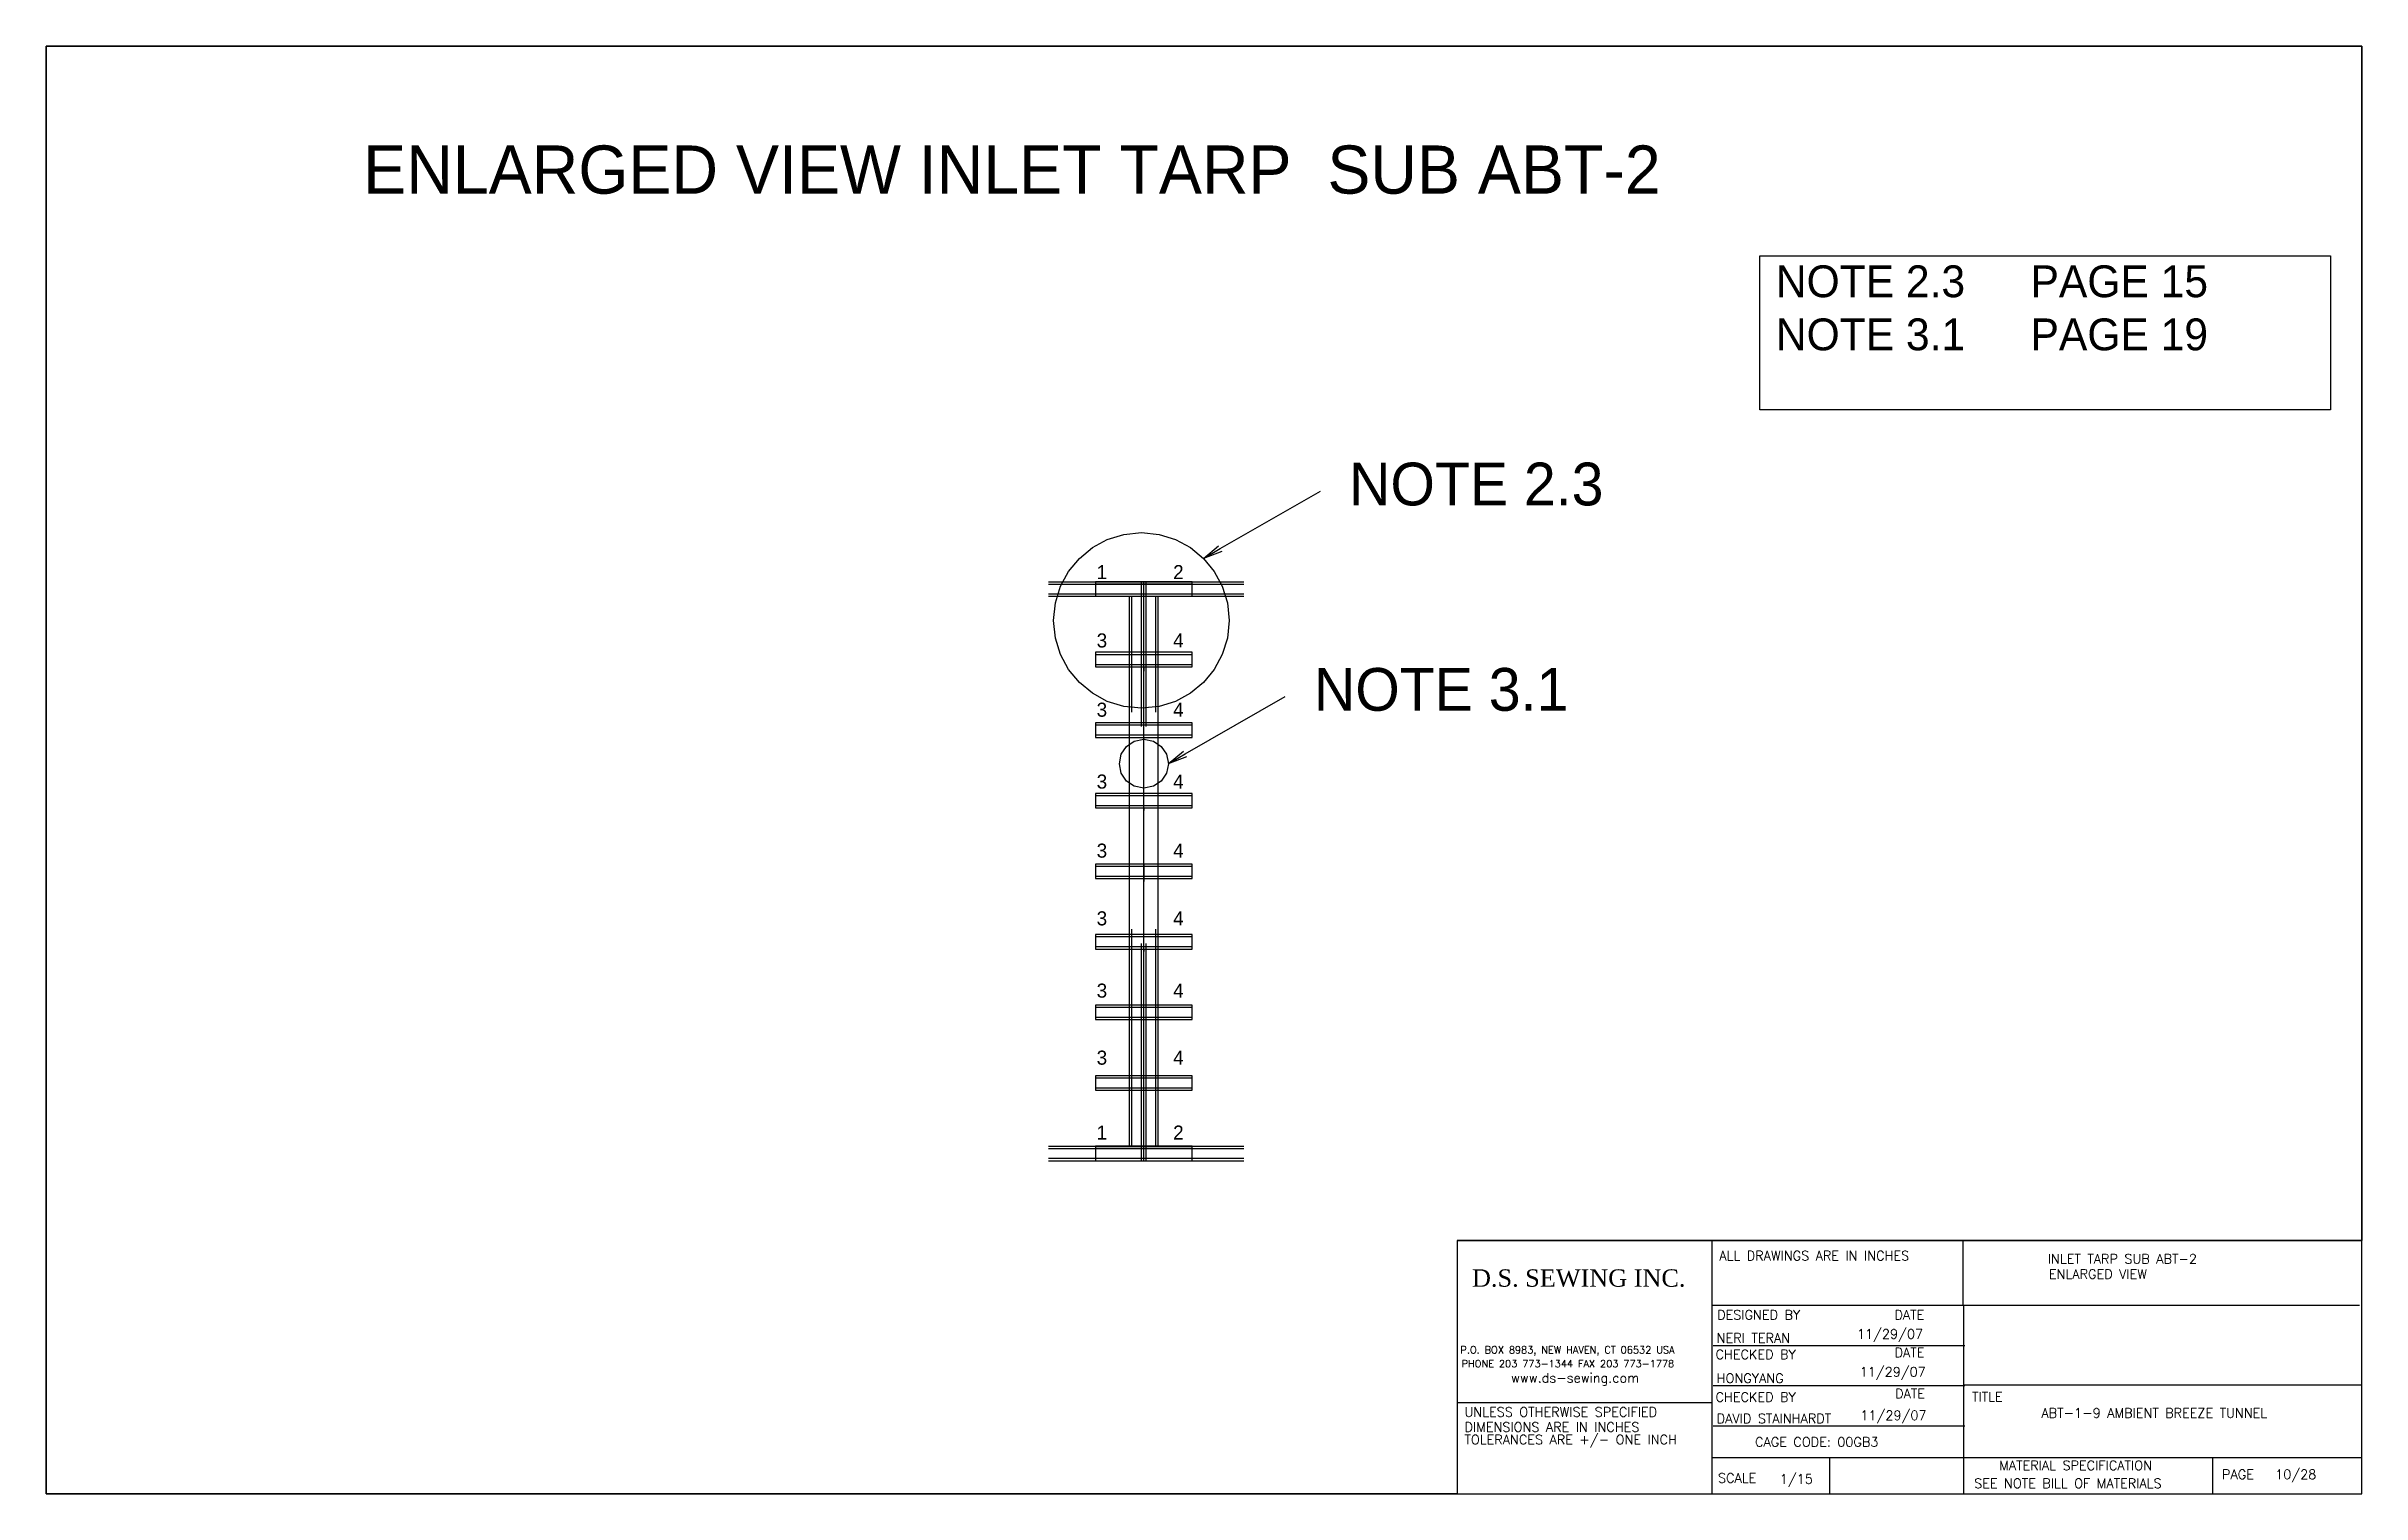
# Paper-space layout 'P10' of a CAD drawing. Header units: inches. Extents: x -62 to 16, y -1703 to 10.
# Drawn here: x 0 to 16, y 0 to 10 of the extents above.
# The model-space entities are those that its viewports show. They can reach past a viewport. Long polylines and large blocks are cut down to what shows.
import ezdxf

# ---------------------------------------------------------------- set-up
doc = ezdxf.new("R2010")
doc.units = ezdxf.units.IN
doc.header["$MEASUREMENT"] = 0
doc.linetypes.add('HIDDEN', pattern=[0.375, 0.25, -0.125])
for name, color, linetype in [('STECH', 7, 'HIDDEN'), ('TEXT', 7, 'Continuous'), ('Title Block', 7, 'Continuous'), ('Viewport', 7, 'Continuous'), ('WEBB', 5, 'Continuous')]:
    doc.layers.add(name, color=color, linetype=linetype)
doc.styles.add('Roman', font='romans')
doc.styles.add('style1', font='txt.shx')

# ---------------------------------------------------------------- blocks, each defined once
blk = doc.blocks.new('_OPEN')
at = {"color": 0, "linetype": 'ByBlock'}
for p, q in [((-1, 0.17), (0, 0)), ((0, 0), (-1, -0.17)), ((0, 0), (-1, 0))]:
    blk.add_line(p, q, dxfattribs=at)

msp = doc.modelspace()

# ---------------------------------------------------------------- linework, layer by layer
at = {"layer": 'STECH', "ltscale": 0.015}
for p, q in [((2160.2524, -1310.22284), (2180.48309, -1310.22284)), ((2170.13463, -1310.22284), (2165.13463, -1310.22284)), ((2169.88463, -1369.97284), (2169.88463, -1309.97284)), ((2175.13463, -1310.22284), (2170.13463, -1310.22284)), ((2170.38463, -1369.97284), (2170.38463, -1309.97284)), ((2160.2524, -1311.22284), (2180.48309, -1311.22284)), ((2165.13463, -1311.22284), (2170.13463, -1311.22284)), ((2168.88463, -1368.47284), (2168.88463, -1311.47284)), ((2170.13463, -1311.22284), (2175.13463, -1311.22284)), ((2171.38463, -1368.47284), (2171.38463, -1311.47284)), ((2170.13463, -1317.53534), (2165.13463, -1317.53534)), ((2175.13463, -1317.53534), (2170.13463, -1317.53534)), ((2165.13463, -1318.53534), (2170.13463, -1318.53534)), ((2170.13463, -1318.53534), (2175.13463, -1318.53534)), ((2170.13463, -1324.84784), (2165.13463, -1324.84784)), ((2165.13463, -1325.84784), (2170.13463, -1325.84784)), ((2175.13463, -1324.84784), (2170.13463, -1324.84784)), ((2170.13463, -1325.84784), (2175.13463, -1325.84784)), ((2170.13463, -1332.16034), (2165.13463, -1332.16034)), ((2165.13463, -1333.16034), (2170.13463, -1333.16034)), ((2175.13463, -1332.16034), (2170.13463, -1332.16034)), ((2170.13463, -1333.16034), (2175.13463, -1333.16034)), ((2170.13463, -1339.47284), (2165.13463, -1339.47284)), ((2165.13463, -1340.47284), (2170.13463, -1340.47284)), ((2175.13463, -1339.47284), (2170.13463, -1339.47284)), ((2170.13463, -1340.47284), (2175.13463, -1340.47284)), ((2170.13463, -1346.78534), (2165.13463, -1346.78534)), ((2165.13463, -1347.78534), (2170.13463, -1347.78534)), ((2175.13463, -1346.78534), (2170.13463, -1346.78534)), ((2170.13463, -1347.78534), (2175.13463, -1347.78534)), ((2170.13463, -1354.09784), (2165.13463, -1354.09784)), ((2165.13463, -1355.09784), (2170.13463, -1355.09784)), ((2175.13463, -1354.09784), (2170.13463, -1354.09784)), ((2170.13463, -1355.09784), (2175.13463, -1355.09784)), ((2170.13463, -1361.41034), (2165.13463, -1361.41034)), ((2165.13463, -1362.41034), (2170.13463, -1362.41034)), ((2175.13463, -1361.41034), (2170.13463, -1361.41034)), ((2170.13463, -1362.41034), (2175.13463, -1362.41034)), ((2160.2524, -1368.72284), (2180.48309, -1368.72284)), ((2160.2524, -1369.72284), (2180.48309, -1369.72284)), ((2170.13463, -1368.72284), (2165.13463, -1368.72284)), ((2165.13463, -1369.72284), (2170.13463, -1369.72284)), ((2175.13463, -1368.72284), (2170.13463, -1368.72284)), ((2170.13463, -1369.72284), (2175.13463, -1369.72284))]:
    msp.add_line(p, q, dxfattribs=at)
at = {"layer": 'TEXT'}
for p, q in [((2178.04491, -1306.53781), (2188.43327, -1300.59249)), ((2174.40142, -1327.82059), (2184.78978, -1321.87527))]:
    msp.add_line(p, q, dxfattribs=at)
for centre, radius in [((2169.88463, -1313.98059), 9.09941), ((2170.13463, -1328.82685), 2.53851)]:
    msp.add_circle(centre, radius, dxfattribs=at)
at = {"layer": 'WEBB'}
for p, q in [((2160.2524, -1309.97284), (2180.48309, -1309.97284)), ((2165.13463, -1309.97284), (2165.13463, -1311.47284)), ((2170.13463, -1309.97284), (2165.13463, -1309.97284)), ((2170.13463, -1369.97284), (2170.13463, -1309.97284)), ((2170.13463, -1309.97284), (2175.13463, -1309.97284)), ((2175.13463, -1309.97284), (2170.13463, -1309.97284)), ((2175.13463, -1311.47284), (2175.13463, -1309.97284)), ((2160.2524, -1311.47284), (2180.48309, -1311.47284)), ((2165.13463, -1311.47284), (2170.13463, -1311.47284)), ((2168.63463, -1368.47284), (2168.63463, -1311.47284)), ((2170.13463, -1311.47284), (2175.13463, -1311.47284)), ((2171.63463, -1368.47284), (2171.63463, -1311.47284)), ((2165.13463, -1317.28534), (2165.13463, -1318.78534)), ((2170.13463, -1317.28534), (2165.13463, -1317.28534)), ((2175.13463, -1317.28534), (2170.13463, -1317.28534)), ((2175.13463, -1318.78534), (2175.13463, -1317.28534)), ((2165.13463, -1318.78534), (2170.13463, -1318.78534)), ((2170.13463, -1318.78534), (2170.13463, -1319.2417)), ((2170.13463, -1318.78534), (2175.13463, -1318.78534)), ((2165.13463, -1324.59784), (2165.13463, -1326.09784)), ((2170.13463, -1324.59784), (2165.13463, -1324.59784)), ((2175.13463, -1324.59784), (2170.13463, -1324.59784)), ((2175.13463, -1326.09784), (2175.13463, -1324.59784)), ((2165.13463, -1326.09784), (2170.13463, -1326.09784)), ((2170.13463, -1326.09784), (2170.13463, -1326.21092)), ((2170.13463, -1326.09784), (2175.13463, -1326.09784)), ((2165.13463, -1331.91034), (2165.13463, -1333.41034)), ((2170.13463, -1331.91034), (2165.13463, -1331.91034)), ((2175.13463, -1331.91034), (2170.13463, -1331.91034)), ((2175.13463, -1333.41034), (2175.13463, -1331.91034)), ((2165.13463, -1333.41034), (2170.13463, -1333.41034)), ((2170.13463, -1333.41034), (2170.13463, -1333.66945)), ((2170.13463, -1333.41034), (2175.13463, -1333.41034)), ((2165.13463, -1339.22284), (2165.13463, -1340.72284)), ((2170.13463, -1339.22284), (2165.13463, -1339.22284)), ((2165.13463, -1340.72284), (2170.13463, -1340.72284)), ((2170.13463, -1339.22284), (2170.13463, -1340.72284)), ((2175.13463, -1339.22284), (2170.13463, -1339.22284)), ((2170.13463, -1340.72284), (2170.13463, -1341.03657)), ((2170.13463, -1340.72284), (2175.13463, -1340.72284)), ((2175.13463, -1340.72284), (2175.13463, -1339.22284)), ((2165.13463, -1346.53534), (2165.13463, -1348.03534)), ((2170.13463, -1346.53534), (2165.13463, -1346.53534)), ((2165.13463, -1348.03534), (2170.13463, -1348.03534)), ((2175.13463, -1346.53534), (2170.13463, -1346.53534)), ((2170.13463, -1348.03534), (2170.13463, -1348.29295)), ((2170.13463, -1348.03534), (2175.13463, -1348.03534)), ((2175.13463, -1348.03534), (2175.13463, -1346.53534)), ((2165.13463, -1353.84784), (2165.13463, -1355.34784)), ((2170.13463, -1353.84784), (2165.13463, -1353.84784)), ((2165.13463, -1355.34784), (2170.13463, -1355.34784)), ((2175.13463, -1353.84784), (2170.13463, -1353.84784)), ((2170.13463, -1355.34784), (2175.13463, -1355.34784)), ((2175.13463, -1355.34784), (2175.13463, -1353.84784)), ((2165.13463, -1361.16034), (2165.13463, -1362.66034)), ((2170.13463, -1361.16034), (2165.13463, -1361.16034)), ((2165.13463, -1362.66034), (2170.13463, -1362.66034)), ((2175.13463, -1361.16034), (2170.13463, -1361.16034)), ((2170.13463, -1362.66034), (2175.13463, -1362.66034)), ((2175.13463, -1362.66034), (2175.13463, -1361.16034)), ((2160.2524, -1368.47284), (2180.48309, -1368.47284)), ((2160.2524, -1369.97284), (2180.48309, -1369.97284)), ((2165.13463, -1368.47284), (2165.13463, -1369.97284)), ((2170.13463, -1368.47284), (2165.13463, -1368.47284)), ((2165.13463, -1369.97284), (2170.13463, -1369.97284)), ((2175.13463, -1368.47284), (2170.13463, -1368.47284)), ((2170.13463, -1369.97284), (2175.13463, -1369.97284)), ((2175.13463, -1369.97284), (2175.13463, -1368.47284))]:
    msp.add_line(p, q, dxfattribs=at)

# ---------------------------------------------------------------- block references
at = {"layer": 'TEXT', "xscale": 1.999999999999913, "yscale": 2, "zscale": 2, "rotation": 210.2086803419953}
for p in [(2176.31651, -1307.54411), (2172.67303, -1328.82689)]:
    msp.add_blockref('_OPEN', p, dxfattribs=at)

# ---------------------------------------------------------------- texts
at = {"layer": 'TEXT'}
for s, height, p in [('ENLARGED VIEW INLET TARP  SUB ABT-2', 5, (2089.21767, -1269.75471)), ('NOTE 2.3', 4.4353, (2191.40924, -1302.05988)), ('1', 1.45767, (2165.24587, -1309.70264)), ('2', 1.45767, (2173.1735, -1309.70264)), ('3', 1.45767, (2165.24587, -1316.78248)), ('4', 1.45767, (2173.1735, -1316.78248)), ('NOTE 3.1', 4.4353, (2187.76575, -1323.34266)), ('3', 1.45767, (2165.24587, -1323.96118)), ('4', 1.45767, (2173.1735, -1323.96118)), ('3', 1.45767, (2165.24587, -1331.40553)), ('4', 1.45767, (2173.1735, -1331.40553)), ('3', 1.45767, (2165.24587, -1338.56535)), ('4', 1.45767, (2173.1735, -1338.56535)), ('3', 1.45767, (2165.24587, -1345.58476)), ('4', 1.45767, (2173.1735, -1345.58476)), ('3', 1.45767, (2165.24587, -1353.07359)), ('4', 1.45767, (2173.1735, -1353.07359)), ('3', 1.45767, (2165.24587, -1360.02008)), ('4', 1.45767, (2173.1735, -1360.02008)), ('1', 1.45767, (2165.24587, -1367.78549)), ('2', 1.45767, (2173.1735, -1367.78549))]:
    msp.add_text(s, height=height, dxfattribs=at).set_placement(p)
at = {"layer": 'TEXT', "insert": (2235.64511, -1277.18187), "char_height": 3.3, "width": 215.2819408, "attachment_point": 1}
msp.add_mtext('NOTE 2.3^IPAGE 15\\PNOTE 3.1^IPAGE 19', dxfattribs=at)

psp = doc.layouts.new('P10')

# ---------------------------------------------------------------- linework, layer by layer
at = {"layer": 'TEXT'}
psp.add_lwpolyline([(11.841, 8.553), (15.784, 8.553), (15.784, 7.488), (11.841, 7.488)], close=True, dxfattribs=at)
at = {"layer": 'Title Block'}
for p, q in [((16, 10), (0, 10)), ((0, 10), (0, 0)), ((16, 0), (16, 10)), ((9.75, 1.75), (16, 1.75)), ((11.511, 1.302), (11.511, 1.75)), ((13.245, 1.302), (13.245, 1.75)), ((11.511, 1.302), (11.75, 1.302)), ((11.511, 0), (11.511, 1.302)), ((11.75, 1.302), (13.25, 1.302)), ((13.25, 1.302), (13.707, 1.302)), ((13.25, 0), (13.25, 1.302)), ((13.692, 1.302), (15.984, 1.302)), ((11.518, 1.024), (13.257, 1.024)), ((11.75, 1.024), (13.25, 1.024)), ((11.518, 0.747), (13.257, 0.747)), ((11.75, 0.747), (13.25, 0.747)), ((13.25, 0.752), (16, 0.752)), ((9.75, 0.63), (11.511, 0.63)), ((11.518, 0.469), (13.257, 0.469)), ((11.511, 0.25), (16, 0.25)), ((12.325, 0), (12.325, 0.25)), ((14.971, 0), (14.971, 0.25)), ((0, 0), (16, 0)), ((0, 0), (16, 0))]:
    psp.add_line(p, q, dxfattribs=at)
at = {"layer": 'Viewport'}
psp.add_lwpolyline([(0, 10), (9.88, 10), (9.88, 10), (16, 10), (16, 1.75), (9.75, 1.75), (9.75, 0), (0, 0)], close=True, dxfattribs=at)

# ---------------------------------------------------------------- texts
at = {"layer": 'TEXT', "ltscale": 0.015, "insert": (9.852, 1.55), "char_height": 0.12, "width": 1.77851, "attachment_point": 1, "style": 'style1'}
psp.add_mtext('{\\fTimes New Roman|b0|i0|c0|p18;D.S. SEWING INC.}', dxfattribs=at)
at = {"layer": 'Title Block', "style": 'Roman'}
for s, height, p in [('ALL DRAWINGS ARE IN INCHES', 0.065, (11.561, 1.612)), ('INLET TARP SUB ABT-2', 0.065, (13.831, 1.59)), ('ENLARGED VIEW', 0.065, (13.839, 1.485)), ('DESIGNED BY', 0.065, (11.546, 1.203)), ('11/29/07', 0.065, (12.512, 1.071)), ('DATE', 0.065, (12.771, 1.203)), ('P.O. BOX 8983, NEW HAVEN, CT 06532 USA', 0.0494, (9.772, 0.969)), ('CHECKED BY', 0.065, (11.535, 0.93)), ('NERI TERAN', 0.065, (11.543, 1.043)), ('DATE', 0.065, (12.772, 0.943)), ('PHONE 203 773-1344 FAX 203 773-1778', 0.0494, (9.78, 0.873)), ('www.ds-sewing.com', 0.065, (10.122, 0.768)), ('HONGYANG', 0.065, (11.543, 0.765)), ('11/29/07', 0.065, (12.531, 0.809)), ('CHECKED BY', 0.065, (11.535, 0.635)), ('DATE', 0.065, (12.776, 0.659)), ('TITLE', 0.065, (13.307, 0.637)), ('UNLESS OTHERWISE SPECIFIED', 0.065, (9.8, 0.532)), ('DIMENSIONS ARE IN INCHES', 0.065, (9.8, 0.428)), ('DAVID STAINHARDT', 0.065, (11.543, 0.487)), ('11/29/07', 0.065, (12.536, 0.509)), ('ABT-1-9 AMBIENT BREEZE TUNNEL', 0.065, (13.787, 0.525)), ('TOLERANCES ARE +/- ONE INCH', 0.065, (9.8, 0.341)), ('CAGE CODE: 00GB3', 0.065, (11.808, 0.325)), ('MATERIAL SPECIFICATION', 0.065, (13.495, 0.163)), ('PAGE', 0.065, (15.035, 0.101)), ('10/28', 0.065, (15.402, 0.101)), ('SCALE', 0.065, (11.552, 0.076)), ('1/15', 0.065, (11.979, 0.069)), ('SEE NOTE BILL OF MATERIALS', 0.065, (13.322, 0.039))]:
    psp.add_text(s, height=height, dxfattribs=at).set_placement(p)

# ---------------------------------------------------------------- viewports
at = {"layer": 'Viewport'}
vp = psp.add_viewport(center=(8, 5), size=(16, 10), view_center_point=(2176.3701, -1329.48013), view_height=150.0000248, dxfattribs=at)
vp.dxf.flags = 0x10000  # cut along an outline
vp.dxf.clipping_boundary_handle = psp.add_lwpolyline([(0, 10), (9.88, 10), (9.88, 10), (16, 10), (16, 1.75), (9.75, 1.75), (9.75, 0), (0, 0)], format="xyb", close=True, dxfattribs={"invisible": 1}).dxf.handle

doc.saveas('drawing.dxf')
